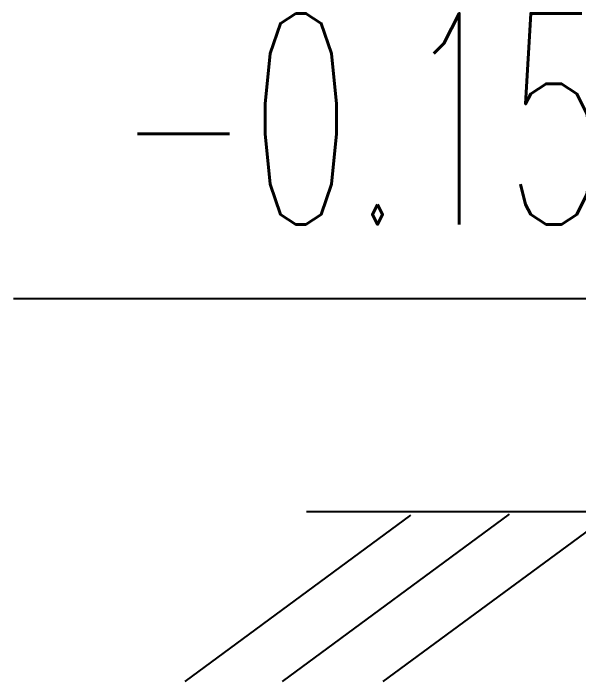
# Model space of a CAD drawing. Extents: x -446699 to 757189, y -606167 to -103070.
# Drawn here: x -172718.5 to -172519.3, y -405715.5 to -405480 of the extents above; entities that cross this region are included whole.
import ezdxf

# ---------------------------------------------------------------- set-up
doc = ezdxf.new("R2010")
doc.units = 0
doc.header["$LTSCALE"] = 1000
doc.header["$MEASUREMENT"] = 0
for name, color, linetype in [('8', 8, 'Continuous'), ('9', 9, 'Continuous'), ('DIM_ELEV', 3, 'Continuous'), ('PUB_TEXT', 7, 'Continuous')]:
    doc.layers.add(name, color=color, linetype=linetype)
doc.styles.add('_TCH_DIM', font='SIMPLEX', dxfattribs={"bigfont": 'GBCBIG'})
doc.styles.add('DIM', font='txt_____.ttf')

# ---------------------------------------------------------------- blocks, each defined once
blk = doc.blocks.new('BL_6213')
for p, q in [((8.349, -506.8352), (509.0567, -6.1274)), ((224.0549, -506.8352), (727.426, -3.464)), ((447.7499, -506.8351), (947.1264, -7.4585))]:
    blk.add_line(p, q)
at = {"style": 'DIM', "flags": 1}
for tag in ['YVALUE', 'XVALUE']:
    blk.add_attdef(tag, (-1017000.6567, -1028626.5217), '', height=0.02, dxfattribs=at)

msp = doc.modelspace()

# ---------------------------------------------------------------- linework, layer by layer
at = {"layer": '9'}
msp.add_lwpolyline([(-172126.21, -405655.66), (-172615.2, -405655.66)], dxfattribs=at)
at = {"layer": 'DIM_ELEV'}
msp.add_line((-172363.97, -405580.66), (-172718.51, -405580.66), dxfattribs=at)

# ---------------------------------------------------------------- block references
at = {"layer": '8', "xscale": 0.1589765482349321, "yscale": 0.117140571703203, "zscale": 0.1589765482349321}
msp.add_blockref('BL_6213', (-172659.34, -405656.09), dxfattribs=at)

# ---------------------------------------------------------------- texts
at = {"layer": 'PUB_TEXT', "color": 7, "style": '_TCH_DIM', "width": 0.564706}
msp.add_text('-0.150', height=74.375, dxfattribs=at).set_placement((-172682.01, -405554.41))

doc.saveas('drawing.dxf')
